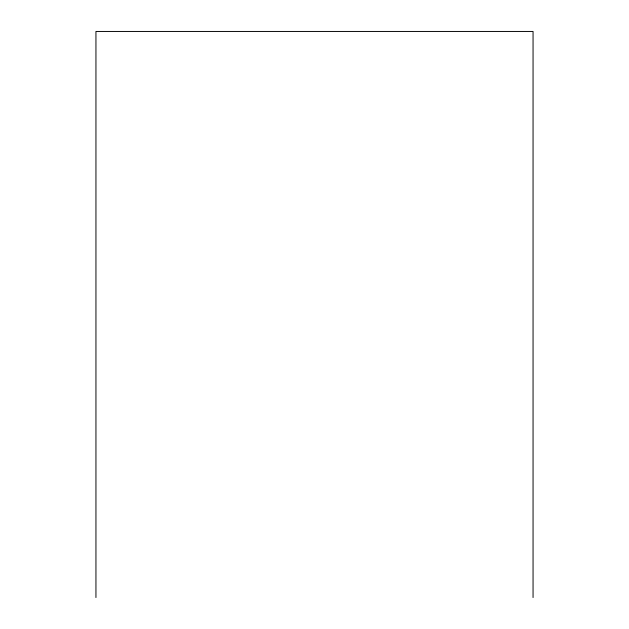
<?xml version="1.0" encoding="UTF-8"?>
<svg xmlns="http://www.w3.org/2000/svg" width="629" height="629" viewBox="0 0 629 629"><rect width="100%" height="100%" fill="white"/><g stroke="black" fill="none" stroke-linecap="round" stroke-linejoin="round"><path stroke-width="0.94" d="M533.054 597.55L533.054 31.45L95.946 31.45L95.946 597.55"/></g></svg>
